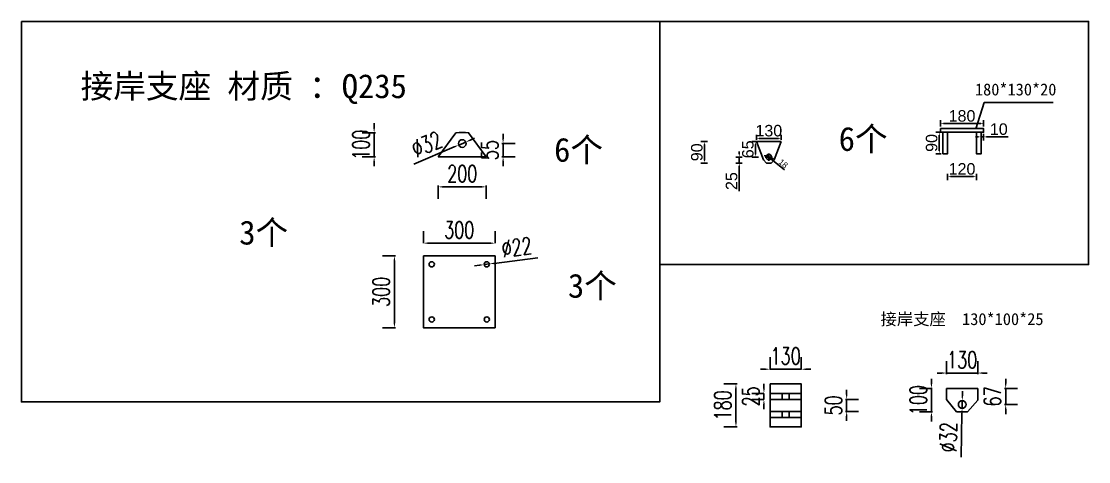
# Model space of a CAD drawing. Header units: millimetres. Extents: x -1612139 to -1300424, y 1145038 to 1536160.
# Drawn here: x -1499201 to -1494743, y 1169891 to 1171728 of the extents above; entities that cross this region are included whole.
import ezdxf

# ---------------------------------------------------------------- set-up
doc = ezdxf.new("R2010")
doc.units = ezdxf.units.MM
doc.header["$LTSCALE"] = 1000
doc.linetypes.add('CENTER2', pattern=[28.575, 19.05, -3.175, 3.175, -3.175])
doc.layers.get('0').update_dxf_attribs({"linetype": 'CONTINUOUS'})
doc.layers.get('DEFPOINTS').update_dxf_attribs({"linetype": 'CONTINUOUS'})
for name, color, linetype in [('14', 7, 'CONTINUOUS'), ('引桥上下连接', 7, 'CONTINUOUS'), ('方管150X150X12', 3, 'CONTINUOUS')]:
    doc.layers.add(name, color=color, linetype=linetype)
doc.styles.add('M', font='arial.ttf')
doc.styles.add('STANDARD_T3', font='simplex.shx', dxfattribs={"width": 0.7, "bigfont": 'gbcbig.shx'})
doc.dimstyles.new('12', dxfattribs={"dimscale": 12, "dimtxt": 4, "dimasz": 1, "dimexe": 1.25, "dimexo": 0.625, "dimtad": 1, "dimdec": 0, "dimtxsty": 'M', "dimcen": 2.5, "dimadec": 0, "dimazin": 0, "dimtfac": 1, "dimtdec": 0, "dimtmove": 0, "dimatfit": 3, "dimfxl": 1, "dimfxlon": 1, "dimarcsym": 0})
doc.dimstyles.new('9', dxfattribs={"dimscale": 8, "dimtxt": 3, "dimasz": 2, "dimexe": 0.5, "dimexo": 0.5, "dimtad": 1, "dimdec": 0, "dimdsep": 46, "dimtxsty": 'M', "dimblk1": 'OBLIQUE', "dimblk2": 'OBLIQUE', "dimsah": 1, "dimcen": 2.5, "dimclrd": 6, "dimclre": 6, "dimclrt": 6, "dimadec": 0, "dimazin": 0, "dimtfac": 1, "dimtdec": 0, "dimtix": 1, "dimtmove": 1, "dimatfit": 3, "dimldrblk": 'OBLIQUE', "dimfxl": 2, "dimfxlon": 1, "dimtolj": 1, "dimtzin": 0, "dimarcsym": 0})
doc.dimstyles.new('W&&20', dxfattribs={"dimtxt": 70, "dimasz": 20, "dimexe": 50, "dimexo": 60, "dimgap": 20, "dimtad": 1, "dimdec": 0, "dimzin": 0, "dimdsep": 46, "dimtxsty": 'STANDARD_T3', "dimcen": 0.09, "dimclrd": 1, "dimclre": 1, "dimclrt": 7, "dimazin": 2, "dimtfac": 1, "dimtdec": 0, "dimtix": 1, "dimtmove": 2, "dimatfit": 3, "dimfxl": 100, "dimtolj": 1, "dimtzin": 0, "dimarcsym": 0})

# ---------------------------------------------------------------- blocks, each defined once
blk = doc.blocks.new('_Oblique')
at = {"color": 0, "linetype": 'ByBlock', "lineweight": -2}
blk.add_line((-0.5, -0.5), (0.5, 0.5), dxfattribs=at)
blk = doc.blocks.new('*D448')
at = {"color": 6, "lineweight": -2, "transparency": 16777216}
for p in [(-1496087.2, 1171168.8), (-1496012.6, 1171108.1)]:
    blk.add_line(p, (-1496070.1, 1171154.9), dxfattribs=at)
at = {"layer": 'DEFPOINTS', "color": 0, "transparency": 16777216}
for p in [(-1496087.2, 1171168.8), (-1496070.1, 1171154.9)]:
    blk.add_point(p, dxfattribs=at)
at = {"color": 6, "lineweight": -2, "transparency": 16777216, "xscale": 16, "yscale": 16, "zscale": 16}
for p, rotation in [((-1496087.2, 1171168.8), 320.8474396131687), ((-1496070.1, 1171154.9), 140.8474396131687)]:
    blk.add_blockref('_Oblique', p, dxfattribs=dict(at, rotation=rotation))
at = {"color": 6, "transparency": 16777216, "insert": (-1496018.1, 1171134.8), "char_height": 24, "attachment_point": 5, "rotation": 320.8474, "style": 'M'}
blk.add_mtext('\\A1;18', dxfattribs=at)
blk = doc.blocks.new('*D436')
at = {"color": 0, "lineweight": -2, "transparency": 16777216}
for p, q in [((-1495361.6, 1171289.4), (-1495361.6, 1171316.4)), ((-1495349.6, 1171301.4), (-1495193.6, 1171301.4)), ((-1495181.6, 1171289.4), (-1495181.6, 1171316.4))]:
    blk.add_line(p, q, dxfattribs=at)
at = {"color": 0, "transparency": 16777216}
for points in [[(-1495349.6, 1171303.4), (-1495349.6, 1171299.4), (-1495361.6, 1171301.4)], [(-1495193.6, 1171303.4), (-1495193.6, 1171299.4), (-1495181.6, 1171301.4)]]:
    blk.add_solid(points, dxfattribs=at)
at = {"layer": 'DEFPOINTS', "color": 0, "transparency": 16777216}
for p in [(-1495181.6, 1171301.4), (-1495361.6, 1171280.9), (-1495181.6, 1171280.9)]:
    blk.add_point(p, dxfattribs=at)
at = {"color": 0, "transparency": 16777216, "insert": (-1495271.6, 1171333.4), "char_height": 48, "attachment_point": 5, "style": 'M'}
blk.add_mtext('180', dxfattribs=at)
blk = doc.blocks.new('*D449')
at = {"color": 0, "lineweight": -2, "transparency": 16777216}
for p, q in [((-1495331.6, 1171092.4), (-1495331.6, 1171065.4)), ((-1495319.6, 1171080.4), (-1495223.6, 1171080.4)), ((-1495211.6, 1171092.4), (-1495211.6, 1171065.4))]:
    blk.add_line(p, q, dxfattribs=at)
at = {"color": 0, "transparency": 16777216}
for points in [[(-1495319.6, 1171082.4), (-1495319.6, 1171078.4), (-1495331.6, 1171080.4)], [(-1495223.6, 1171082.4), (-1495223.6, 1171078.4), (-1495211.6, 1171080.4)]]:
    blk.add_solid(points, dxfattribs=at)
at = {"layer": 'DEFPOINTS', "color": 0, "transparency": 16777216}
for p in [(-1495331.6, 1171175.9), (-1495211.6, 1171175.9), (-1495211.6, 1171080.4)]:
    blk.add_point(p, dxfattribs=at)
at = {"color": 0, "transparency": 16777216, "insert": (-1495271.6, 1171112.4), "char_height": 48, "attachment_point": 5, "style": 'M'}
blk.add_mtext('120', dxfattribs=at)
blk = doc.blocks.new('*D450')
at = {"color": 0, "lineweight": -2, "transparency": 16777216}
for p, q in [((-1495191.6, 1171258.3), (-1495191.6, 1171231.3)), ((-1495181.6, 1171258.3), (-1495181.6, 1171231.3)), ((-1495203.6, 1171246.3), (-1495215.6, 1171246.3)), ((-1495191.6, 1171246.3), (-1495181.6, 1171246.3)), ((-1495169.6, 1171246.3), (-1495078.5, 1171246.3))]:
    blk.add_line(p, q, dxfattribs=at)
at = {"color": 0, "transparency": 16777216}
for points in [[(-1495203.6, 1171248.3), (-1495203.6, 1171244.3), (-1495191.6, 1171246.3)], [(-1495169.6, 1171248.3), (-1495169.6, 1171244.3), (-1495181.6, 1171246.3)]]:
    blk.add_solid(points, dxfattribs=at)
at = {"layer": 'DEFPOINTS', "color": 0, "transparency": 16777216}
for p in [(-1495191.6, 1171265.9), (-1495181.6, 1171265.9), (-1495181.6, 1171246.3)]:
    blk.add_point(p, dxfattribs=at)
at = {"color": 0, "transparency": 16777216, "insert": (-1495118, 1171278.3), "char_height": 48, "attachment_point": 5, "style": 'M'}
blk.add_mtext('10', dxfattribs=at)
blk = doc.blocks.new('*D451')
at = {"color": 0, "lineweight": -2, "transparency": 16777216}
for p, q in [((-1495359.1, 1171265.9), (-1495381.4, 1171265.9)), ((-1495366.4, 1171253.9), (-1495366.4, 1171187.9)), ((-1495359.1, 1171175.9), (-1495381.4, 1171175.9))]:
    blk.add_line(p, q, dxfattribs=at)
at = {"color": 0, "transparency": 16777216}
for points in [[(-1495368.4, 1171253.9), (-1495364.4, 1171253.9), (-1495366.4, 1171265.9)], [(-1495368.4, 1171187.9), (-1495364.4, 1171187.9), (-1495366.4, 1171175.9)]]:
    blk.add_solid(points, dxfattribs=at)
at = {"layer": 'DEFPOINTS', "color": 0, "transparency": 16777216}
for p in [(-1495351.6, 1171265.9), (-1495366.4, 1171175.9), (-1495351.6, 1171175.9)]:
    blk.add_point(p, dxfattribs=at)
at = {"color": 0, "transparency": 16777216, "insert": (-1495398.4, 1171220.9), "char_height": 48, "attachment_point": 5, "rotation": 90, "style": 'M'}
blk.add_mtext('90', dxfattribs=at)
blk = doc.blocks.new('*D452')
at = {"color": 0, "lineweight": -2, "transparency": 16777216}
for p, q in [((-1496122.1, 1171226.9), (-1496149.1, 1171226.9)), ((-1496134.1, 1171214.9), (-1496134.1, 1171173.9)), ((-1496122.1, 1171161.9), (-1496149.1, 1171161.9))]:
    blk.add_line(p, q, dxfattribs=at)
at = {"color": 0, "transparency": 16777216}
for points in [[(-1496136.1, 1171214.9), (-1496132.1, 1171214.9), (-1496134.1, 1171226.9)], [(-1496136.1, 1171173.9), (-1496132.1, 1171173.9), (-1496134.1, 1171161.9)]]:
    blk.add_solid(points, dxfattribs=at)
at = {"layer": 'DEFPOINTS', "color": 0, "transparency": 16777216}
for p in [(-1496078.7, 1171226.9), (-1496134.1, 1171161.9), (-1496078.6, 1171161.9)]:
    blk.add_point(p, dxfattribs=at)
at = {"color": 0, "transparency": 16777216, "insert": (-1496166.1, 1171194.4), "char_height": 48, "attachment_point": 5, "rotation": 90, "style": 'M'}
blk.add_mtext('65', dxfattribs=at)
blk = doc.blocks.new('*D453')
at = {"color": 0, "lineweight": -2, "transparency": 16777216}
for p, q in [((-1496202.1, 1171173.9), (-1496202.1, 1171185.9)), ((-1496190.1, 1171161.9), (-1496217.1, 1171161.9)), ((-1496190.1, 1171136.9), (-1496217.1, 1171136.9)), ((-1496202.1, 1171161.9), (-1496202.1, 1171136.9)), ((-1496202.1, 1171124.9), (-1496202.1, 1171019.2))]:
    blk.add_line(p, q, dxfattribs=at)
at = {"color": 0, "transparency": 16777216}
for points in [[(-1496204.1, 1171173.9), (-1496200.1, 1171173.9), (-1496202.1, 1171161.9)], [(-1496204.1, 1171124.9), (-1496200.1, 1171124.9), (-1496202.1, 1171136.9)]]:
    blk.add_solid(points, dxfattribs=at)
at = {"layer": 'DEFPOINTS', "color": 0, "transparency": 16777216}
for p in [(-1496202.1, 1171136.9), (-1496078.7, 1171136.9), (-1496078.6, 1171161.9)]:
    blk.add_point(p, dxfattribs=at)
at = {"color": 0, "transparency": 16777216, "insert": (-1496234.1, 1171061.7), "char_height": 48, "attachment_point": 5, "rotation": 90, "style": 'M'}
blk.add_mtext('25', dxfattribs=at)
blk = doc.blocks.new('*D454')
at = {"color": 0, "lineweight": -2, "transparency": 16777216}
for p, q in [((-1496335.3, 1171226.9), (-1496362.3, 1171226.9)), ((-1496347.3, 1171214.9), (-1496347.3, 1171148.9)), ((-1496335.3, 1171136.9), (-1496362.3, 1171136.9))]:
    blk.add_line(p, q, dxfattribs=at)
at = {"color": 0, "transparency": 16777216}
for points in [[(-1496349.3, 1171214.9), (-1496345.3, 1171214.9), (-1496347.3, 1171226.9)], [(-1496349.3, 1171148.9), (-1496345.3, 1171148.9), (-1496347.3, 1171136.9)]]:
    blk.add_solid(points, dxfattribs=at)
at = {"layer": 'DEFPOINTS', "color": 0, "transparency": 16777216}
for p in [(-1496070.5, 1171226.9), (-1496347.3, 1171136.9), (-1496078.7, 1171136.9)]:
    blk.add_point(p, dxfattribs=at)
at = {"color": 0, "transparency": 16777216, "insert": (-1496379.3, 1171181.9), "char_height": 48, "attachment_point": 5, "rotation": 90, "style": 'M'}
blk.add_mtext('90', dxfattribs=at)
blk = doc.blocks.new('*D455')
at = {"color": 0, "lineweight": -2, "transparency": 16777216}
for p, q in [((-1496130.6, 1171234.4), (-1496130.6, 1171254.9)), ((-1496026.8, 1171234.4), (-1496026.8, 1171254.9)), ((-1496118.6, 1171239.9), (-1496038.8, 1171239.9))]:
    blk.add_line(p, q, dxfattribs=at)
at = {"color": 0, "transparency": 16777216}
for points in [[(-1496118.6, 1171241.9), (-1496118.6, 1171237.9), (-1496130.6, 1171239.9)], [(-1496038.8, 1171241.9), (-1496038.8, 1171237.9), (-1496026.8, 1171239.9)]]:
    blk.add_solid(points, dxfattribs=at)
at = {"layer": 'DEFPOINTS', "color": 0, "transparency": 16777216}
for p in [(-1496130.6, 1171226.9), (-1496026.8, 1171239.9), (-1496026.8, 1171226.9)]:
    blk.add_point(p, dxfattribs=at)
at = {"color": 0, "transparency": 16777216, "insert": (-1496078.7, 1171271.9), "char_height": 48, "attachment_point": 5, "style": 'M'}
blk.add_mtext('130', dxfattribs=at)
blk = doc.blocks.new('*D457')
at = {"layer": 'DEFPOINTS', "color": 0, "transparency": 16777216}
for p in [(-1497459.3, 1171163.5), (-1497259.3, 1171163.5), (-1497259.3, 1171037.7)]:
    blk.add_point(p, dxfattribs=at)
at = {"layer": '方管150X150X12', "color": 1, "lineweight": -2, "transparency": 16777216}
for p, q in [((-1497459.3, 1171042.7), (-1497459.3, 1170987.7)), ((-1497439.3, 1171037.7), (-1497279.3, 1171037.7)), ((-1497259.3, 1171042.7), (-1497259.3, 1170987.7))]:
    blk.add_line(p, q, dxfattribs=at)
at = {"layer": '方管150X150X12', "color": 1, "transparency": 16777216}
for points in [[(-1497439.3, 1171041.1), (-1497439.3, 1171034.4), (-1497459.3, 1171037.7)], [(-1497279.3, 1171041.1), (-1497279.3, 1171034.4), (-1497259.3, 1171037.7)]]:
    blk.add_solid(points, dxfattribs=at)
at = {"layer": '方管150X150X12', "color": 7, "transparency": 16777216, "insert": (-1497359.3, 1171092.7), "char_height": 70, "attachment_point": 5, "style": 'STANDARD_T3'}
blk.add_mtext('\\A1;200', dxfattribs=at)
blk = doc.blocks.new('*D458')
at = {"layer": 'DEFPOINTS', "color": 0, "transparency": 16777216}
for p in [(-1497374, 1171212.3), (-1497344.6, 1171224.8)]:
    blk.add_point(p, dxfattribs=at)
at = {"layer": '方管150X150X12', "color": 1, "lineweight": -2, "transparency": 16777216}
for p, q in [((-1497344.6, 1171224.8), (-1497374, 1171212.3)), ((-1497326.2, 1171232.6), (-1497307.8, 1171240.5)), ((-1497561.4, 1171132.5), (-1497392.4, 1171204.5))]:
    blk.add_line(p, q, dxfattribs=at)
at = {"layer": '方管150X150X12', "color": 1, "transparency": 16777216}
for points in [[(-1497393.7, 1171207.5), (-1497391.1, 1171201.4), (-1497374, 1171212.3)], [(-1497327.5, 1171235.7), (-1497324.9, 1171229.6), (-1497344.6, 1171224.8)]]:
    blk.add_solid(points, dxfattribs=at)
at = {"layer": '方管150X150X12', "color": 7, "transparency": 16777216, "insert": (-1497507.7, 1171215.2), "char_height": 70, "attachment_point": 5, "rotation": 23.0545, "style": 'STANDARD_T3'}
blk.add_mtext('\\A1;∅32', dxfattribs=at)
blk = doc.blocks.new('*D437')
at = {"layer": 'DEFPOINTS', "color": 0, "transparency": 16777216}
for p in [(-1497359.3, 1171218.5), (-1497259.3, 1171163.5), (-1497188.6, 1171163.5)]:
    blk.add_point(p, dxfattribs=at)
at = {"layer": '方管150X150X12', "color": 1, "lineweight": -2, "transparency": 16777216}
for p, q in [((-1497188.6, 1171238.5), (-1497188.6, 1171258.5)), ((-1497193.6, 1171218.5), (-1497138.6, 1171218.5)), ((-1497188.6, 1171218.5), (-1497188.6, 1171163.5)), ((-1497193.6, 1171163.5), (-1497138.6, 1171163.5)), ((-1497188.6, 1171143.5), (-1497188.6, 1171123.5))]:
    blk.add_line(p, q, dxfattribs=at)
at = {"layer": '方管150X150X12', "color": 1, "transparency": 16777216}
for points in [[(-1497192, 1171238.5), (-1497185.3, 1171238.5), (-1497188.6, 1171218.5)], [(-1497192, 1171143.5), (-1497185.3, 1171143.5), (-1497188.6, 1171163.5)]]:
    blk.add_solid(points, dxfattribs=at)
at = {"layer": '方管150X150X12', "color": 7, "transparency": 16777216, "insert": (-1497243.6, 1171191), "char_height": 70, "attachment_point": 5, "rotation": 90, "style": 'STANDARD_T3'}
blk.add_mtext('\\A1;55', dxfattribs=at)
blk = doc.blocks.new('*D460')
at = {"layer": 'DEFPOINTS', "color": 0, "transparency": 16777216}
for p in [(-1497385.6, 1171263.3), (-1497727.3, 1171163.5), (-1497385.6, 1171163.5)]:
    blk.add_point(p, dxfattribs=at)
at = {"layer": '方管150X150X12', "color": 1, "lineweight": -2, "transparency": 16777216}
for p, q in [((-1497727.3, 1171283.3), (-1497727.3, 1171303.3)), ((-1497722.3, 1171263.3), (-1497777.3, 1171263.3)), ((-1497727.3, 1171263.3), (-1497727.3, 1171163.5)), ((-1497722.3, 1171163.5), (-1497777.3, 1171163.5)), ((-1497727.3, 1171143.5), (-1497727.3, 1171123.5))]:
    blk.add_line(p, q, dxfattribs=at)
at = {"layer": '方管150X150X12', "color": 1, "transparency": 16777216}
for points in [[(-1497730.6, 1171283.3), (-1497724, 1171283.3), (-1497727.3, 1171263.3)], [(-1497730.6, 1171143.5), (-1497724, 1171143.5), (-1497727.3, 1171163.5)]]:
    blk.add_solid(points, dxfattribs=at)
at = {"layer": '方管150X150X12', "color": 7, "transparency": 16777216, "insert": (-1497782.3, 1171213.4), "char_height": 70, "attachment_point": 5, "rotation": 90, "style": 'STANDARD_T3'}
blk.add_mtext('\\A1;100', dxfattribs=at)
blk = doc.blocks.new('*D461')
at = {"layer": 'DEFPOINTS', "color": 0, "transparency": 16777216}
for p in [(-1497221.8, 1170802.7), (-1497521.8, 1170749.6), (-1497221.8, 1170749.6)]:
    blk.add_point(p, dxfattribs=at)
at = {"layer": '方管150X150X12', "color": 1, "lineweight": -2, "transparency": 16777216}
for p, q in [((-1497521.8, 1170802.7), (-1497521.8, 1170852.7)), ((-1497221.8, 1170802.7), (-1497221.8, 1170852.7)), ((-1497501.8, 1170802.7), (-1497241.8, 1170802.7))]:
    blk.add_line(p, q, dxfattribs=at)
at = {"layer": '方管150X150X12', "color": 1, "transparency": 16777216}
for points in [[(-1497501.8, 1170806.1), (-1497501.8, 1170799.4), (-1497521.8, 1170802.7)], [(-1497241.8, 1170806.1), (-1497241.8, 1170799.4), (-1497221.8, 1170802.7)]]:
    blk.add_solid(points, dxfattribs=at)
at = {"layer": '方管150X150X12', "color": 7, "transparency": 16777216, "insert": (-1497371.8, 1170857.7), "char_height": 70, "attachment_point": 5, "style": 'STANDARD_T3'}
blk.add_mtext('\\A1;300', dxfattribs=at)
blk = doc.blocks.new('*D462')
at = {"layer": 'DEFPOINTS', "color": 0, "transparency": 16777216}
for p in [(-1497521.8, 1170749.6), (-1497642.7, 1170449.6), (-1497521.8, 1170449.6)]:
    blk.add_point(p, dxfattribs=at)
at = {"layer": '方管150X150X12', "color": 1, "lineweight": -2, "transparency": 16777216}
for p, q in [((-1497637.7, 1170749.6), (-1497692.7, 1170749.6)), ((-1497642.7, 1170729.6), (-1497642.7, 1170469.6)), ((-1497637.7, 1170449.6), (-1497692.7, 1170449.6))]:
    blk.add_line(p, q, dxfattribs=at)
at = {"layer": '方管150X150X12', "color": 1, "transparency": 16777216}
for points in [[(-1497646, 1170729.6), (-1497639.3, 1170729.6), (-1497642.7, 1170749.6)], [(-1497646, 1170469.6), (-1497639.3, 1170469.6), (-1497642.7, 1170449.6)]]:
    blk.add_solid(points, dxfattribs=at)
at = {"layer": '方管150X150X12', "color": 7, "transparency": 16777216, "insert": (-1497697.7, 1170599.6), "char_height": 70, "attachment_point": 5, "rotation": 90, "style": 'STANDARD_T3'}
blk.add_mtext('\\A1;300', dxfattribs=at)
blk = doc.blocks.new('*D463')
at = {"layer": 'DEFPOINTS', "color": 0, "transparency": 16777216}
for p in [(-1497267.8, 1170713.3), (-1497245.9, 1170716)]:
    blk.add_point(p, dxfattribs=at)
at = {"layer": '方管150X150X12', "color": 1, "lineweight": -2, "transparency": 16777216}
for p, q in [((-1497043.8, 1170741.1), (-1497226.1, 1170718.5)), ((-1497287.6, 1170710.8), (-1497307.5, 1170708.3)), ((-1497267.8, 1170713.3), (-1497245.9, 1170716))]:
    blk.add_line(p, q, dxfattribs=at)
at = {"layer": '方管150X150X12', "color": 1, "transparency": 16777216}
for points in [[(-1497226.5, 1170721.8), (-1497225.7, 1170715.1), (-1497245.9, 1170716)], [(-1497288, 1170714.1), (-1497287.2, 1170707.5), (-1497267.8, 1170713.3)]]:
    blk.add_solid(points, dxfattribs=at)
at = {"layer": '方管150X150X12', "color": 7, "transparency": 16777216, "insert": (-1497131.8, 1170785.6), "char_height": 70, "attachment_point": 5, "rotation": 7.0763, "style": 'STANDARD_T3'}
blk.add_mtext('\\A1;∅22', dxfattribs=at)
blk = doc.blocks.new('*D464')
at = {"layer": 'DEFPOINTS', "color": 0, "transparency": 16777216}
for p in [(-1495943.4, 1170276.9), (-1496073.4, 1170215.9), (-1495943.4, 1170215.9)]:
    blk.add_point(p, dxfattribs=at)
at = {"layer": '方管150X150X12', "color": 1, "lineweight": -2, "transparency": 16777216}
for p, q in [((-1496073.4, 1170275.9), (-1496073.4, 1170326.9)), ((-1495943.4, 1170275.9), (-1495943.4, 1170326.9)), ((-1496093.4, 1170276.9), (-1496113.4, 1170276.9)), ((-1496073.4, 1170276.9), (-1495943.4, 1170276.9)), ((-1495923.4, 1170276.9), (-1495903.4, 1170276.9))]:
    blk.add_line(p, q, dxfattribs=at)
at = {"layer": '方管150X150X12', "color": 1, "transparency": 16777216}
for points in [[(-1496093.4, 1170280.2), (-1496093.4, 1170273.5), (-1496073.4, 1170276.9)], [(-1495923.4, 1170280.2), (-1495923.4, 1170273.5), (-1495943.4, 1170276.9)]]:
    blk.add_solid(points, dxfattribs=at)
at = {"layer": '方管150X150X12', "color": 7, "transparency": 16777216, "insert": (-1496008.4, 1170331.9), "char_height": 70, "attachment_point": 5, "style": 'STANDARD_T3'}
blk.add_mtext('\\A1;130', dxfattribs=at)
blk = doc.blocks.new('*D438')
at = {"layer": 'DEFPOINTS', "color": 0, "transparency": 16777216}
for p in [(-1496073.4, 1170215.9), (-1496216.1, 1170035.9), (-1496073.4, 1170035.9)]:
    blk.add_point(p, dxfattribs=at)
at = {"layer": '方管150X150X12', "color": 1, "lineweight": -2, "transparency": 16777216}
for p, q in [((-1496211.1, 1170215.9), (-1496266.1, 1170215.9)), ((-1496216.1, 1170195.9), (-1496216.1, 1170055.9)), ((-1496211.1, 1170035.9), (-1496266.1, 1170035.9))]:
    blk.add_line(p, q, dxfattribs=at)
at = {"layer": '方管150X150X12', "color": 1, "transparency": 16777216}
for points in [[(-1496219.4, 1170195.9), (-1496212.7, 1170195.9), (-1496216.1, 1170215.9)], [(-1496219.4, 1170055.9), (-1496212.7, 1170055.9), (-1496216.1, 1170035.9)]]:
    blk.add_solid(points, dxfattribs=at)
at = {"layer": '方管150X150X12', "color": 7, "transparency": 16777216, "insert": (-1496271.1, 1170125.9), "char_height": 70, "attachment_point": 5, "rotation": 90, "style": 'STANDARD_T3'}
blk.add_mtext('\\A1;180', dxfattribs=at)
blk = doc.blocks.new('*D439')
at = {"layer": 'DEFPOINTS', "color": 0, "transparency": 16777216}
for p in [(-1495943.4, 1170150.9), (-1495943.4, 1170100.9), (-1495753.5, 1170100.9)]:
    blk.add_point(p, dxfattribs=at)
at = {"layer": '方管150X150X12', "color": 1, "lineweight": -2, "transparency": 16777216}
for p, q in [((-1495753.5, 1170170.9), (-1495753.5, 1170190.9)), ((-1495758.5, 1170150.9), (-1495703.5, 1170150.9)), ((-1495753.5, 1170150.9), (-1495753.5, 1170100.9)), ((-1495758.5, 1170100.9), (-1495703.5, 1170100.9)), ((-1495753.5, 1170080.9), (-1495753.5, 1170060.9))]:
    blk.add_line(p, q, dxfattribs=at)
at = {"layer": '方管150X150X12', "color": 1, "transparency": 16777216}
for points in [[(-1495756.8, 1170170.9), (-1495750.2, 1170170.9), (-1495753.5, 1170150.9)], [(-1495756.8, 1170080.9), (-1495750.2, 1170080.9), (-1495753.5, 1170100.9)]]:
    blk.add_solid(points, dxfattribs=at)
at = {"layer": '方管150X150X12', "color": 7, "transparency": 16777216, "insert": (-1495808.5, 1170125.9), "char_height": 70, "attachment_point": 5, "rotation": 90, "style": 'STANDARD_T3'}
blk.add_mtext('\\A1;50', dxfattribs=at)
blk = doc.blocks.new('*D440')
at = {"layer": 'DEFPOINTS', "color": 0, "transparency": 16777216}
for p in [(-1495206, 1170260.9), (-1495336, 1170196.8), (-1495206, 1170196.8)]:
    blk.add_point(p, dxfattribs=at)
at = {"layer": '方管150X150X12', "color": 1, "lineweight": -2, "transparency": 16777216}
for p, q in [((-1495336, 1170256.8), (-1495336, 1170310.9)), ((-1495206, 1170256.8), (-1495206, 1170310.9)), ((-1495356, 1170260.9), (-1495376, 1170260.9)), ((-1495336, 1170260.9), (-1495206, 1170260.9)), ((-1495186, 1170260.9), (-1495166, 1170260.9))]:
    blk.add_line(p, q, dxfattribs=at)
at = {"layer": '方管150X150X12', "color": 1, "transparency": 16777216}
for points in [[(-1495356, 1170264.2), (-1495356, 1170257.5), (-1495336, 1170260.9)], [(-1495186, 1170264.2), (-1495186, 1170257.5), (-1495206, 1170260.9)]]:
    blk.add_solid(points, dxfattribs=at)
at = {"layer": '方管150X150X12', "color": 7, "transparency": 16777216, "insert": (-1495271, 1170315.9), "char_height": 70, "attachment_point": 5, "style": 'STANDARD_T3'}
blk.add_mtext('\\A1;130', dxfattribs=at)
blk = doc.blocks.new('*D441')
at = {"layer": 'DEFPOINTS', "color": 0, "transparency": 16777216}
for p in [(-1495336, 1170196.8), (-1495399.3, 1170099.1), (-1495295.1, 1170099.1)]:
    blk.add_point(p, dxfattribs=at)
at = {"layer": '方管150X150X12', "color": 1, "lineweight": -2, "transparency": 16777216}
for p, q in [((-1495399.3, 1170216.8), (-1495399.3, 1170236.8)), ((-1495396, 1170196.8), (-1495449.3, 1170196.8)), ((-1495399.3, 1170196.8), (-1495399.3, 1170099.1)), ((-1495394.3, 1170099.1), (-1495449.3, 1170099.1)), ((-1495399.3, 1170079.1), (-1495399.3, 1170059.1))]:
    blk.add_line(p, q, dxfattribs=at)
at = {"layer": '方管150X150X12', "color": 1, "transparency": 16777216}
for points in [[(-1495402.7, 1170216.8), (-1495396, 1170216.8), (-1495399.3, 1170196.8)], [(-1495402.7, 1170079.1), (-1495396, 1170079.1), (-1495399.3, 1170099.1)]]:
    blk.add_solid(points, dxfattribs=at)
at = {"layer": '方管150X150X12', "color": 7, "transparency": 16777216, "insert": (-1495454.3, 1170148), "char_height": 70, "attachment_point": 5, "rotation": 90, "style": 'STANDARD_T3'}
blk.add_mtext('\\A1;100', dxfattribs=at)
blk = doc.blocks.new('*D442')
at = {"layer": 'DEFPOINTS', "color": 0, "transparency": 16777216}
for p in [(-1495206, 1170196.8), (-1495271, 1170129.7), (-1495089.2, 1170129.7)]:
    blk.add_point(p, dxfattribs=at)
at = {"layer": '方管150X150X12', "color": 1, "lineweight": -2, "transparency": 16777216}
for p, q in [((-1495089.2, 1170216.8), (-1495089.2, 1170236.8)), ((-1495094.2, 1170196.8), (-1495039.2, 1170196.8)), ((-1495089.2, 1170196.8), (-1495089.2, 1170129.7)), ((-1495094.2, 1170129.7), (-1495039.2, 1170129.7)), ((-1495089.2, 1170109.7), (-1495089.2, 1170089.7))]:
    blk.add_line(p, q, dxfattribs=at)
at = {"layer": '方管150X150X12', "color": 1, "transparency": 16777216}
for points in [[(-1495092.5, 1170216.8), (-1495085.8, 1170216.8), (-1495089.2, 1170196.8)], [(-1495092.5, 1170109.7), (-1495085.8, 1170109.7), (-1495089.2, 1170129.7)]]:
    blk.add_solid(points, dxfattribs=at)
at = {"layer": '方管150X150X12', "color": 7, "transparency": 16777216, "insert": (-1495144.2, 1170163.2), "char_height": 70, "attachment_point": 5, "rotation": 90, "style": 'STANDARD_T3'}
blk.add_mtext('\\A1;67', dxfattribs=at)
blk = doc.blocks.new('*D443')
at = {"layer": 'DEFPOINTS', "color": 0, "transparency": 16777216}
for p in [(-1495270.7, 1170145.6), (-1495271.4, 1170113.7)]:
    blk.add_point(p, dxfattribs=at)
at = {"layer": '方管150X150X12', "color": 1, "lineweight": -2, "transparency": 16777216}
for p, q in [((-1495270.3, 1170165.6), (-1495269.9, 1170185.6)), ((-1495270.7, 1170145.6), (-1495271.4, 1170113.7)), ((-1495275.6, 1169910.1), (-1495271.8, 1170093.7))]:
    blk.add_line(p, q, dxfattribs=at)
at = {"layer": '方管150X150X12', "color": 1, "transparency": 16777216}
for points in [[(-1495273.6, 1170165.7), (-1495266.9, 1170165.5), (-1495270.7, 1170145.6)], [(-1495275.1, 1170093.8), (-1495268.5, 1170093.6), (-1495271.4, 1170113.7)]]:
    blk.add_solid(points, dxfattribs=at)
at = {"layer": '方管150X150X12', "color": 7, "transparency": 16777216, "insert": (-1495328.9, 1169993), "char_height": 70, "attachment_point": 5, "rotation": 88.8001, "style": 'STANDARD_T3'}
blk.add_mtext('\\A1;∅32', dxfattribs=at)
blk = doc.blocks.new('*D444')
at = {"layer": 'DEFPOINTS', "color": 0, "transparency": 16777216}
for p in [(-1496099.1, 1170150.9), (-1496073.4, 1170175.9), (-1496073.4, 1170150.9)]:
    blk.add_point(p, dxfattribs=at)
at = {"layer": '方管150X150X12', "color": 1, "lineweight": -2, "transparency": 16777216}
for p, q in [((-1496099.1, 1170195.9), (-1496099.1, 1170215.9)), ((-1496099.1, 1170175.9), (-1496149.1, 1170175.9)), ((-1496099.1, 1170150.9), (-1496149.1, 1170150.9)), ((-1496099.1, 1170175.9), (-1496099.1, 1170150.9)), ((-1496099.1, 1170130.9), (-1496099.1, 1170110.9))]:
    blk.add_line(p, q, dxfattribs=at)
at = {"layer": '方管150X150X12', "color": 1, "transparency": 16777216}
for points in [[(-1496102.4, 1170195.9), (-1496095.8, 1170195.9), (-1496099.1, 1170175.9)], [(-1496102.4, 1170130.9), (-1496095.8, 1170130.9), (-1496099.1, 1170150.9)]]:
    blk.add_solid(points, dxfattribs=at)
at = {"layer": '方管150X150X12', "color": 7, "transparency": 16777216, "insert": (-1496154.1, 1170163.4), "char_height": 70, "attachment_point": 5, "rotation": 90, "style": 'STANDARD_T3'}
blk.add_mtext('\\A1;25', dxfattribs=at)

msp = doc.modelspace()

# ---------------------------------------------------------------- linework, layer by layer
for p, q in [((-1495214.5, 1171280.4), (-1495179.6, 1171389.2)), ((-1495179.6, 1171389.2), (-1494890.3, 1171389.2)), ((-1496130.6, 1171226.9), (-1496101.1, 1171150.8)), ((-1496130.6, 1171226.9), (-1496101.1, 1171150.8)), ((-1496130.6, 1171226.9), (-1496026.8, 1171226.9)), ((-1496026.8, 1171226.9), (-1496056.2, 1171150.9)), ((-1496026.8, 1171226.9), (-1496056.2, 1171150.9)), ((-1496101.1, 1171150.8), (-1496088.7, 1171136.9)), ((-1496088.7, 1171136.9), (-1496068.7, 1171136.9)), ((-1496056.2, 1171150.9), (-1496068.7, 1171136.9))]:
    msp.add_line(p, q)
at = {"color": 3, "linetype": 'CENTER2'}
for p, q in [((-1496078.6, 1171146.9), (-1496078.7, 1171176.9)), ((-1496078.6, 1171146.9), (-1496078.7, 1171176.9)), ((-1496093.6, 1171161.9), (-1496063.6, 1171161.9)), ((-1496093.6, 1171161.9), (-1496063.6, 1171161.9))]:
    msp.add_line(p, q, dxfattribs=at)
at = {"color": 0}
for p, q in [((-1495336, 1170166.8), (-1495336, 1170151.1)), ((-1495295.1, 1170099.1), (-1495336, 1170151.1)), ((-1495248.4, 1170099.1), (-1495206, 1170147.8)), ((-1495206, 1170166.8), (-1495206, 1170147.8)), ((-1495295.1, 1170099.1), (-1495248.4, 1170099.1))]:
    msp.add_line(p, q, dxfattribs=at)
msp.add_lwpolyline([(-1497259.3, 1171163.5), (-1497333.1, 1171263.3, 0.054859), (-1497385.6, 1171263.3), (-1497459.3, 1171163.5)], format="xyb", dxfattribs=at)
for points in [[(-1495361.6, 1171280.9), (-1495181.6, 1171280.9), (-1495181.6, 1171265.9), (-1495361.6, 1171265.9)], [(-1495351.6, 1171265.9), (-1495331.6, 1171265.9), (-1495331.6, 1171175.9), (-1495351.6, 1171175.9)], [(-1495211.6, 1171265.9), (-1495191.6, 1171265.9), (-1495191.6, 1171175.9), (-1495211.6, 1171175.9)], [(-1497521.8, 1170749.6), (-1497221.8, 1170749.6), (-1497221.8, 1170449.6), (-1497521.8, 1170449.6)], [(-1496023.4, 1170150.9), (-1495993.4, 1170150.9), (-1495993.4, 1170175.9), (-1496023.4, 1170175.9)], [(-1496023.4, 1170075.9), (-1495993.4, 1170075.9), (-1495993.4, 1170100.9), (-1496023.4, 1170100.9)]]:
    msp.add_lwpolyline(points, close=True)
msp.add_circle((-1497359.3, 1171218.5), 16, dxfattribs=at)
msp.add_circle((-1496078.6, 1171161.9), 11)
msp.add_circle((-1496078.6, 1171161.9), 11)
at = {"color": 1}
msp.add_circle((-1495271, 1170129.7), 16, dxfattribs=at)
at = {"layer": '14', "color": 0}
for p, q in [((-1495336, 1170196.8), (-1495336, 1170166.8)), ((-1495206, 1170196.8), (-1495206, 1170166.8))]:
    msp.add_line(p, q, dxfattribs=at)
at = {"layer": '引桥上下连接'}
msp.add_lwpolyline([(-1496073.4, 1170215.9), (-1495943.4, 1170215.9), (-1495943.4, 1170035.9), (-1496073.4, 1170035.9)], close=True, dxfattribs=at)
at = {"layer": '引桥上下连接', "color": 1}
for points in [[(-1496073.4, 1170175.9), (-1495943.4, 1170175.9), (-1495943.4, 1170150.9), (-1496073.4, 1170150.9)], [(-1496073.4, 1170100.9), (-1495943.4, 1170100.9), (-1495943.4, 1170075.9), (-1496073.4, 1170075.9)]]:
    msp.add_lwpolyline(points, close=True, dxfattribs=at)
at = {"layer": '方管150X150X12', "color": 0}
for p, q in [((-1497459.3, 1171163.5), (-1497259.3, 1171163.5)), ((-1495336, 1170196.8), (-1495206, 1170196.8))]:
    msp.add_line(p, q, dxfattribs=at)
at = {"layer": '方管150X150X12'}
for points in [[(-1499201, 1171728.1), (-1496534.1, 1171728.1), (-1496534.1, 1170140.6), (-1499201, 1170140.6)], [(-1496534.1, 1171728.1), (-1494742.7, 1171728.1), (-1494742.7, 1170713.5), (-1496534.1, 1170713.5)]]:
    msp.add_lwpolyline(points, close=True, dxfattribs=at)
at = {"layer": '方管150X150X12', "color": 0}
for centre in [(-1497486.8, 1170714.6), (-1497256.8, 1170714.6), (-1497486.8, 1170484.6), (-1497256.8, 1170484.6)]:
    msp.add_circle(centre, 11, dxfattribs=at)

# ---------------------------------------------------------------- texts
at = {"attachment_point": 1, "style": 'M'}
for s, insert, char_height in [('{\\fSimSun|b0|i0|c134|p2;接岸支座 材质 ：Q235}', (-1498953.5, 1171507.9), 100), ('{\\fSimSun|b0|i0|c134|p2;180*130*20}', (-1495217.5, 1171469.1), 50), ('{\\fSimSun|b0|i0|c134|p2;6个}', (-1495786.8, 1171287.8), 100), ('{\\fSimSun|b0|i0|c134|p2;6个}', (-1496975.5, 1171242.4), 100), ('{\\fSimSun|b0|i0|c134|p2;3个}', (-1498290.7, 1170897), 100), ('{\\fSimSun|b0|i0|c134|p2;3个}', (-1496917.9, 1170675.1), 100), ('{\\fSimSun|b0|i0|c134|p2;接岸支座  130*100*25}', (-1495612.1, 1170511.1), 50)]:
    msp.add_mtext_dynamic_manual_height_columns(s, width=1557.354, gutter_width=624.6, heights=[0], dxfattribs=dict(at, insert=insert, char_height=char_height))

# ---------------------------------------------------------------- dimensions: what is measured, and where the dimension line sits
for base, p1, p2, picture, middle in [((-1495181.6, 1171301.4), (-1495361.6, 1171280.9), (-1495181.6, 1171280.9), '*D436', (-1495271.6, 1171333.4)), ((-1495181.6, 1171246.3), (-1495191.6, 1171265.9), (-1495181.6, 1171265.9), '*D450', (-1495118, 1171278.3))]:
    dim = msp.add_linear_dim(base=base, p1=p1, p2=p2, dimstyle='12')
    dim.commit()
    dim.dimension.update_dxf_attribs({"geometry": picture, "text_midpoint": middle})
dim = msp.add_linear_dim(base=(-1496026.8, 1171239.9), p1=(-1496130.6, 1171226.9), p2=(-1496026.8, 1171226.9), text='130', dimstyle='12')
dim.commit()
dim.dimension.update_dxf_attribs({"geometry": '*D455', "text_midpoint": (-1496078.7, 1171239.9), "dimtype": 160})
for base, p1, p2, picture, middle in [((-1495366.4, 1171175.9), (-1495351.6, 1171265.9), (-1495351.6, 1171175.9), '*D451', (-1495398.4, 1171220.9)), ((-1496347.3, 1171136.9), (-1496070.5, 1171226.9), (-1496078.7, 1171136.9), '*D454', (-1496379.3, 1171181.9))]:
    dim = msp.add_linear_dim(base=base, p1=p1, p2=p2, angle=90, dimstyle='12')
    dim.commit()
    dim.dimension.update_dxf_attribs({"geometry": picture, "text_midpoint": middle})
for base, p1, p2, picture, middle in [((-1496134.1, 1171161.9), (-1496078.7, 1171226.9), (-1496078.6, 1171161.9), '*D452', (-1496134.1, 1171194.4)), ((-1496202.1, 1171136.9), (-1496078.6, 1171161.9), (-1496078.7, 1171136.9), '*D453', (-1496202.1, 1171061.7))]:
    dim = msp.add_linear_dim(base=base, p1=p1, p2=p2, angle=90, dimstyle='12')
    dim.commit()
    dim.dimension.update_dxf_attribs({"geometry": picture, "text_midpoint": middle, "dimtype": 160})
dim = msp.add_diameter_dim_2p(p1=(-1496087.2, 1171168.8), p2=(-1496070.1, 1171154.9), text='18', dimstyle='9')
dim.commit()
dim.dimension.update_dxf_attribs({"geometry": '*D448', "text_midpoint": (-1496018.1, 1171134.8)})
dim = msp.add_linear_dim(base=(-1495211.6, 1171080.4), p1=(-1495331.6, 1171175.9), p2=(-1495211.6, 1171175.9), dimstyle='12')
dim.commit()
dim.dimension.update_dxf_attribs({"geometry": '*D449', "text_midpoint": (-1495271.6, 1171080.4), "dimtype": 160})
at = {"layer": '方管150X150X12'}
for base, p1, p2, picture, middle in [((-1497727.3, 1171163.5), (-1497385.6, 1171263.3), (-1497385.6, 1171163.5), '*D460', (-1497782.3, 1171213.4)), ((-1497188.6, 1171163.5), (-1497359.3, 1171218.5), (-1497259.3, 1171163.5), '*D437', (-1497243.6, 1171191)), ((-1497642.7, 1170449.6), (-1497521.8, 1170749.6), (-1497521.8, 1170449.6), '*D462', (-1497697.7, 1170599.6)), ((-1495089.2, 1170129.7), (-1495206, 1170196.8), (-1495271, 1170129.7), '*D442', (-1495144.2, 1170163.2)), ((-1496216.1, 1170035.9), (-1496073.4, 1170215.9), (-1496073.4, 1170035.9), '*D438', (-1496271.1, 1170125.9)), ((-1496099.1, 1170150.9), (-1496073.4, 1170175.9), (-1496073.4, 1170150.9), '*D444', (-1496154.1, 1170163.4)), ((-1495753.5, 1170100.9), (-1495943.4, 1170150.9), (-1495943.4, 1170100.9), '*D439', (-1495808.5, 1170125.9))]:
    dim = msp.add_linear_dim(base=base, p1=p1, p2=p2, angle=90, dimstyle='W&&20', override={"dimfxl": 5, "dimfxlon": 1}, dxfattribs=at)
    dim.commit()
    dim.dimension.update_dxf_attribs({"geometry": picture, "text_midpoint": middle})
for p1, p2, picture, middle in [((-1497344.6, 1171224.8), (-1497374, 1171212.3), '*D458', (-1497507.7, 1171215.2)), ((-1497267.8, 1170713.3), (-1497245.9, 1170716), '*D463', (-1497131.8, 1170785.6)), ((-1495270.7, 1170145.6), (-1495271.4, 1170113.7), '*D443', (-1495328.9, 1169993))]:
    dim = msp.add_diameter_dim_2p(p1=p1, p2=p2, dimstyle='W&&20', override={"dimfxl": 5, "dimfxlon": 1}, dxfattribs=at)
    dim.commit()
    dim.dimension.update_dxf_attribs({"geometry": picture, "text_midpoint": middle})
at = {"layer": '方管150X150X12', "color": 0}
dim = msp.add_linear_dim(base=(-1497259.3, 1171037.7), p1=(-1497459.3, 1171163.5), p2=(-1497259.3, 1171163.5), dimstyle='W&&20', override={"dimfxl": 5, "dimfxlon": 1}, dxfattribs=at)
dim.commit()
dim.dimension.update_dxf_attribs({"geometry": '*D457', "text_midpoint": (-1497359.3, 1171092.7)})
at = {"layer": '方管150X150X12'}
for base, p1, p2, picture, middle in [((-1497221.8, 1170802.7), (-1497521.8, 1170749.6), (-1497221.8, 1170749.6), '*D461', (-1497371.8, 1170857.7)), ((-1495943.4, 1170276.9), (-1496073.4, 1170215.9), (-1495943.4, 1170215.9), '*D464', (-1496008.4, 1170331.9)), ((-1495206, 1170260.9), (-1495336, 1170196.8), (-1495206, 1170196.8), '*D440', (-1495271, 1170315.9))]:
    dim = msp.add_linear_dim(base=base, p1=p1, p2=p2, dimstyle='W&&20', override={"dimfxl": 5, "dimfxlon": 1}, dxfattribs=at)
    dim.commit()
    dim.dimension.update_dxf_attribs({"geometry": picture, "text_midpoint": middle})
dim = msp.add_linear_dim(base=(-1495399.3, 1170099.1), p1=(-1495336, 1170196.8), p2=(-1495295.1, 1170099.1), angle=90, text='100', dimstyle='W&&20', override={"dimfxl": 5, "dimfxlon": 1}, dxfattribs=at)
dim.commit()
dim.dimension.update_dxf_attribs({"geometry": '*D441', "text_midpoint": (-1495454.3, 1170148)})

doc.saveas('drawing.dxf')
